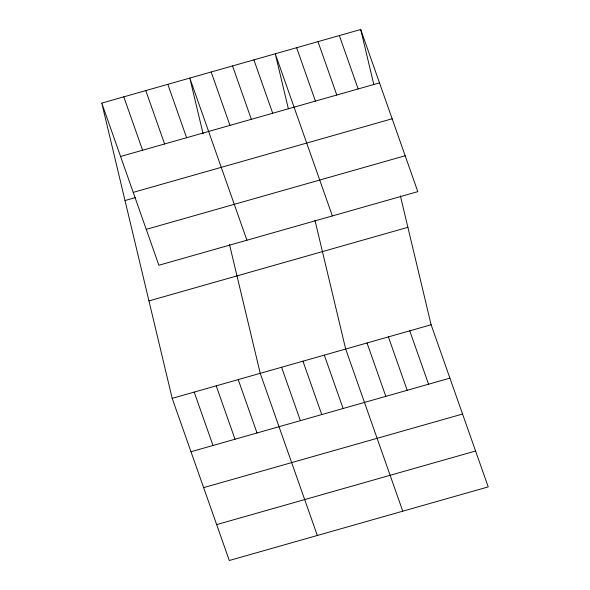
<?xml version="1.0" encoding="UTF-8"?>
<svg xmlns="http://www.w3.org/2000/svg" width="590" height="590" viewBox="0 0 590 590"><rect width="100%" height="100%" fill="white"/><g stroke="black" fill="none" stroke-linecap="round" stroke-linejoin="round"><path stroke-width="0.89" d="M101.782 103.103L360.704 29.5L417.809 191.647L158.88 265.242L101.782 103.103L172.191 398.353L229.296 560.5L488.218 486.898L431.12 324.758L400.389 195.895M120.581 156.483L379.503 82.88M133.222 192.377L392.144 118.774M125.021 200.534L135.582 197.532M146.246 229.355L405.168 155.753M148.96 300.922L407.882 227.32M172.191 398.353L431.12 324.758M190.99 451.741L449.919 378.138M203.631 487.628L462.553 414.033M216.655 524.606L475.577 451.011M339.346 35.57L358.145 88.957M317.988 41.647L336.787 95.027M409.755 330.828L428.554 384.208M296.623 47.716L315.421 101.097M388.397 336.897L407.196 390.285M332.362 215.933L275.264 53.786L288.355 108.708M367.032 342.974L385.83 396.355M253.899 59.863L272.698 113.243M402.771 511.191L345.674 349.044L314.942 220.181M232.541 65.933L251.34 119.313M324.308 355.114L343.107 408.501M211.176 72.002L229.975 125.39M302.95 361.191L321.749 414.571M246.915 240.219L189.818 78.079L203.122 133.878M281.585 367.26L300.384 420.641M167.811 84.333L186.61 137.713M317.324 535.477L260.227 373.33L229.495 244.474M145.796 90.587L164.603 143.967M238.22 379.584L257.019 432.972M123.789 96.841L142.588 150.229M216.213 385.845L235.012 439.226M194.198 392.099L212.997 445.479M360.704 29.5L373.802 84.414"/></g></svg>
